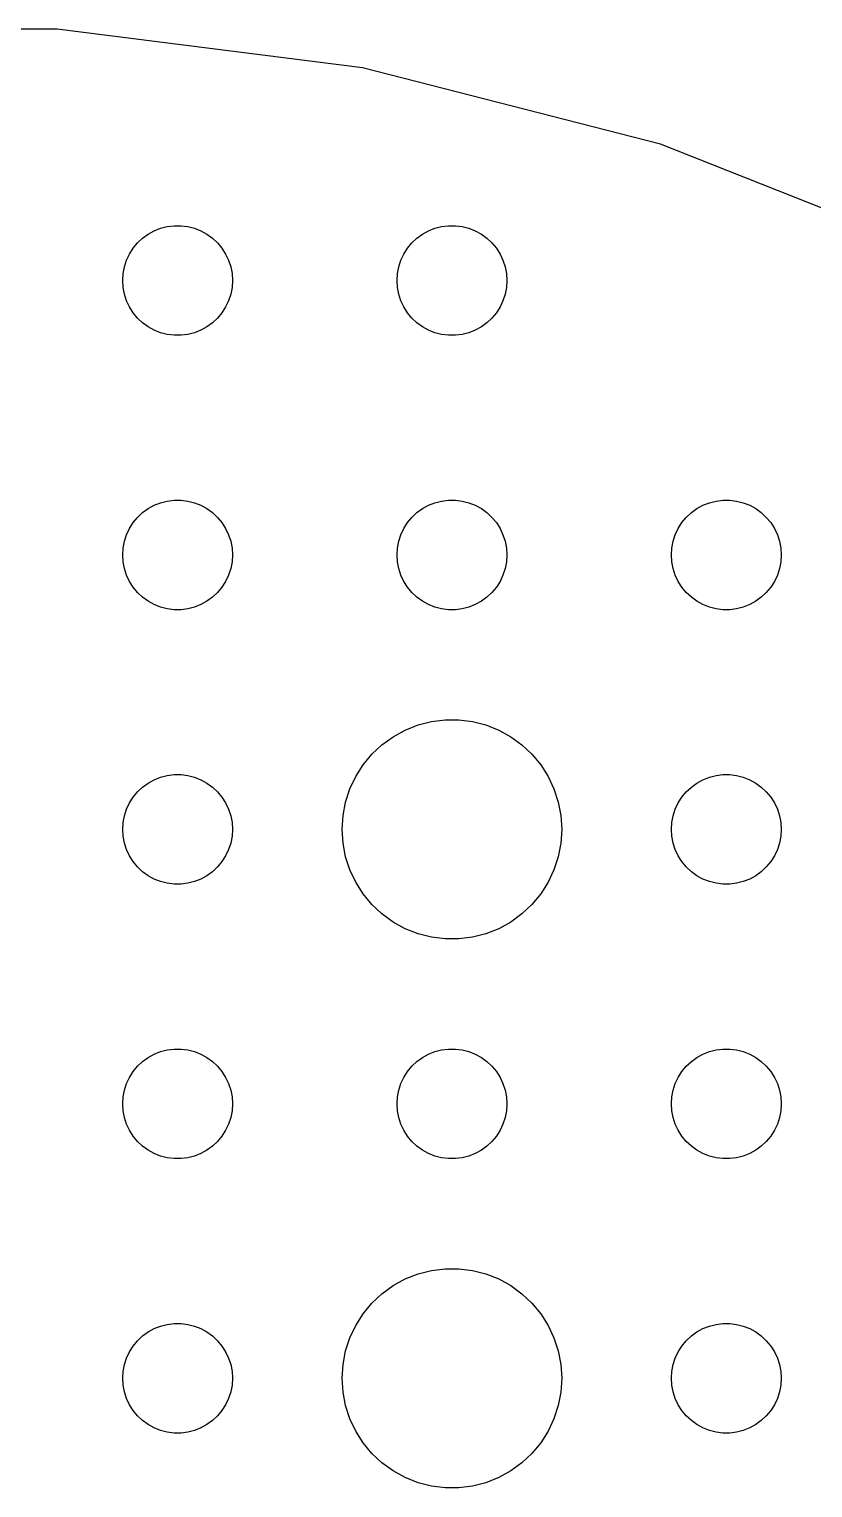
# Model space of a CAD drawing. Header units: metres. Extents: x -67 to 67, y -67 to 67.
# Drawn here: x 3.44 to 24.86, y 27.01 to 66.87 of the extents above; entities that cross this region are included whole.
import ezdxf

# ---------------------------------------------------------------- set-up
doc = ezdxf.new("R2010")
doc.units = ezdxf.units.M

msp = doc.modelspace()

# ---------------------------------------------------------------- linework, layer by layer
for p, q in [((4.20695, 66.8678), (-4.20695, 66.8678)), ((12.5545, 65.8132), (4.20695, 66.8678)), ((20.7041, 63.7208), (12.5545, 65.8132)), ((28.5272, 60.6234), (20.7041, 63.7208)), ((6.86133, 61.3572), (7.03647, 61.4266)), ((7.03647, 61.4266), (7.21892, 61.4734)), ((7.21892, 61.4734), (7.40581, 61.497)), ((7.40581, 61.497), (7.59418, 61.497)), ((7.59418, 61.497), (7.78107, 61.4734)), ((7.78107, 61.4734), (7.96352, 61.4266)), ((7.96352, 61.4266), (8.13866, 61.3572)), ((14.3613, 61.3572), (14.5365, 61.4266)), ((14.5365, 61.4266), (14.7189, 61.4734)), ((14.7189, 61.4734), (14.9058, 61.497)), ((14.9058, 61.497), (15.0942, 61.497)), ((15.0942, 61.497), (15.2811, 61.4734)), ((15.2811, 61.4734), (15.4635, 61.4266)), ((15.4635, 61.4266), (15.6387, 61.3572)), ((6.28647, 60.8817), (6.40654, 61.0268)), ((6.40654, 61.0268), (6.54385, 61.1558)), ((6.54385, 61.1558), (6.69626, 61.2665)), ((6.69626, 61.2665), (6.86133, 61.3572)), ((8.13866, 61.3572), (8.30373, 61.2665)), ((8.30373, 61.2665), (8.45613, 61.1558)), ((8.45613, 61.1558), (8.59344, 61.0268)), ((8.59344, 61.0268), (8.71352, 60.8817)), ((13.7865, 60.8817), (13.9065, 61.0268)), ((13.9065, 61.0268), (14.0439, 61.1558)), ((14.0439, 61.1558), (14.1963, 61.2665)), ((14.1963, 61.2665), (14.3613, 61.3572)), ((15.6387, 61.3572), (15.8037, 61.2665)), ((15.8037, 61.2665), (15.9561, 61.1558)), ((15.9561, 61.1558), (16.0934, 61.0268)), ((16.0934, 61.0268), (16.2135, 60.8817)), ((6.10533, 60.5522), (6.18553, 60.7226)), ((6.18553, 60.7226), (6.28647, 60.8817)), ((8.71352, 60.8817), (8.81445, 60.7226)), ((8.81445, 60.7226), (8.89465, 60.5522)), ((13.6053, 60.5522), (13.6855, 60.7226)), ((13.6855, 60.7226), (13.7865, 60.8817)), ((16.2135, 60.8817), (16.3145, 60.7226)), ((16.3145, 60.7226), (16.3947, 60.5522)), ((6.01183, 60.188), (6.04712, 60.373)), ((6.04712, 60.373), (6.10533, 60.5522)), ((8.89465, 60.5522), (8.95287, 60.373)), ((8.95287, 60.373), (8.98816, 60.188)), ((13.5118, 60.188), (13.5471, 60.373)), ((13.5471, 60.373), (13.6053, 60.5522)), ((16.3947, 60.5522), (16.4529, 60.373)), ((16.4529, 60.373), (16.4882, 60.188)), ((6, 60), (6.01183, 60.188)), ((6.01183, 59.812), (6, 60)), ((6.04712, 59.627), (6.01183, 59.812)), ((8.98816, 59.812), (8.95287, 59.627)), ((8.98816, 60.188), (9, 60)), ((9, 60), (8.98816, 59.812)), ((13.5, 60), (13.5118, 60.188)), ((13.5118, 59.812), (13.5, 60)), ((13.5471, 59.627), (13.5118, 59.812)), ((16.4882, 59.812), (16.4529, 59.627)), ((16.4882, 60.188), (16.5, 60)), ((16.5, 60), (16.4882, 59.812)), ((6.10533, 59.4478), (6.04712, 59.627)), ((6.18553, 59.2774), (6.10533, 59.4478)), ((8.89465, 59.4478), (8.81445, 59.2774)), ((8.95287, 59.627), (8.89465, 59.4478)), ((13.6053, 59.4478), (13.5471, 59.627)), ((13.6855, 59.2774), (13.6053, 59.4478)), ((16.3947, 59.4478), (16.3145, 59.2774)), ((16.4529, 59.627), (16.3947, 59.4478)), ((6.28647, 59.1183), (6.18553, 59.2774)), ((6.40654, 58.9732), (6.28647, 59.1183)), ((8.71352, 59.1183), (8.59344, 58.9732)), ((8.81445, 59.2774), (8.71352, 59.1183)), ((13.7865, 59.1183), (13.6855, 59.2774)), ((13.9065, 58.9732), (13.7865, 59.1183)), ((16.2135, 59.1183), (16.0934, 58.9732)), ((16.3145, 59.2774), (16.2135, 59.1183)), ((6.54385, 58.8442), (6.40654, 58.9732)), ((6.69626, 58.7335), (6.54385, 58.8442)), ((6.86133, 58.6428), (6.69626, 58.7335)), ((7.03647, 58.5734), (6.86133, 58.6428)), ((8.13866, 58.6428), (7.96352, 58.5734)), ((8.30373, 58.7335), (8.13866, 58.6428)), ((8.45613, 58.8442), (8.30373, 58.7335)), ((8.59344, 58.9732), (8.45613, 58.8442)), ((14.0439, 58.8442), (13.9065, 58.9732)), ((14.1963, 58.7335), (14.0439, 58.8442)), ((14.3613, 58.6428), (14.1963, 58.7335)), ((14.5365, 58.5734), (14.3613, 58.6428)), ((15.6387, 58.6428), (15.4635, 58.5734)), ((15.8037, 58.7335), (15.6387, 58.6428)), ((15.9561, 58.8442), (15.8037, 58.7335)), ((16.0934, 58.9732), (15.9561, 58.8442)), ((7.21892, 58.5266), (7.03647, 58.5734)), ((7.40581, 58.503), (7.21892, 58.5266)), ((7.59418, 58.503), (7.40581, 58.503)), ((7.78107, 58.5266), (7.59418, 58.503)), ((7.96352, 58.5734), (7.78107, 58.5266)), ((14.7189, 58.5266), (14.5365, 58.5734)), ((14.9058, 58.503), (14.7189, 58.5266)), ((15.0942, 58.503), (14.9058, 58.503)), ((15.2811, 58.5266), (15.0942, 58.503)), ((15.4635, 58.5734), (15.2811, 58.5266)), ((6.69626, 53.7665), (6.86133, 53.8572)), ((6.86133, 53.8572), (7.03647, 53.9266)), ((7.03647, 53.9266), (7.21892, 53.9734)), ((7.21892, 53.9734), (7.40581, 53.997)), ((7.40581, 53.997), (7.59418, 53.997)), ((7.59418, 53.997), (7.78107, 53.9734)), ((7.78107, 53.9734), (7.96352, 53.9266)), ((7.96352, 53.9266), (8.13866, 53.8572)), ((8.13866, 53.8572), (8.30373, 53.7665)), ((14.1963, 53.7665), (14.3613, 53.8572)), ((14.3613, 53.8572), (14.5365, 53.9266)), ((14.5365, 53.9266), (14.7189, 53.9734)), ((14.7189, 53.9734), (14.9058, 53.997)), ((14.9058, 53.997), (15.0942, 53.997)), ((15.0942, 53.997), (15.2811, 53.9734)), ((15.2811, 53.9734), (15.4635, 53.9266)), ((15.4635, 53.9266), (15.6387, 53.8572)), ((15.6387, 53.8572), (15.8037, 53.7665)), ((21.6963, 53.7665), (21.8613, 53.8572)), ((21.8613, 53.8572), (22.0365, 53.9266)), ((22.0365, 53.9266), (22.2189, 53.9734)), ((22.2189, 53.9734), (22.4058, 53.997)), ((22.4058, 53.997), (22.5942, 53.997)), ((22.5942, 53.997), (22.7811, 53.9734)), ((22.7811, 53.9734), (22.9635, 53.9266)), ((22.9635, 53.9266), (23.1387, 53.8572)), ((23.1387, 53.8572), (23.3037, 53.7665)), ((6.28647, 53.3817), (6.40654, 53.5268)), ((6.40654, 53.5268), (6.54385, 53.6558)), ((6.54385, 53.6558), (6.69626, 53.7665)), ((8.30373, 53.7665), (8.45613, 53.6558)), ((8.45613, 53.6558), (8.59344, 53.5268)), ((8.59344, 53.5268), (8.71352, 53.3817)), ((13.7865, 53.3817), (13.9065, 53.5268)), ((13.9065, 53.5268), (14.0439, 53.6558)), ((14.0439, 53.6558), (14.1963, 53.7665)), ((15.8037, 53.7665), (15.9561, 53.6558)), ((15.9561, 53.6558), (16.0934, 53.5268)), ((16.0934, 53.5268), (16.2135, 53.3817)), ((21.2865, 53.3817), (21.4065, 53.5268)), ((21.4065, 53.5268), (21.5439, 53.6558)), ((21.5439, 53.6558), (21.6963, 53.7665)), ((23.3037, 53.7665), (23.4561, 53.6558)), ((23.4561, 53.6558), (23.5934, 53.5268)), ((23.5934, 53.5268), (23.7135, 53.3817)), ((6.04712, 52.873), (6.10533, 53.0522)), ((6.10533, 53.0522), (6.18553, 53.2226)), ((6.18553, 53.2226), (6.28647, 53.3817)), ((8.71352, 53.3817), (8.81445, 53.2226)), ((8.81445, 53.2226), (8.89465, 53.0522)), ((8.89465, 53.0522), (8.95287, 52.873)), ((13.5471, 52.873), (13.6053, 53.0522)), ((13.6053, 53.0522), (13.6855, 53.2226)), ((13.6855, 53.2226), (13.7865, 53.3817)), ((16.2135, 53.3817), (16.3145, 53.2226)), ((16.3145, 53.2226), (16.3947, 53.0522)), ((16.3947, 53.0522), (16.4529, 52.873)), ((21.0471, 52.873), (21.1053, 53.0522)), ((21.1053, 53.0522), (21.1855, 53.2226)), ((21.1855, 53.2226), (21.2865, 53.3817)), ((23.7135, 53.3817), (23.8145, 53.2226)), ((23.8145, 53.2226), (23.8947, 53.0522)), ((23.8947, 53.0522), (23.9529, 52.873)), ((6, 52.5), (6.01183, 52.688)), ((6.01183, 52.688), (6.04712, 52.873)), ((8.95287, 52.873), (8.98816, 52.688)), ((8.98816, 52.688), (9, 52.5)), ((13.5, 52.5), (13.5118, 52.688)), ((13.5118, 52.688), (13.5471, 52.873)), ((16.4529, 52.873), (16.4882, 52.688)), ((16.4882, 52.688), (16.5, 52.5)), ((21, 52.5), (21.0118, 52.688)), ((21.0118, 52.688), (21.0471, 52.873)), ((23.9529, 52.873), (23.9882, 52.688)), ((23.9882, 52.688), (24, 52.5)), ((6.01183, 52.312), (6, 52.5)), ((6.04712, 52.127), (6.01183, 52.312)), ((8.98816, 52.312), (8.95287, 52.127)), ((9, 52.5), (8.98816, 52.312)), ((13.5118, 52.312), (13.5, 52.5)), ((13.5471, 52.127), (13.5118, 52.312)), ((16.4882, 52.312), (16.4529, 52.127)), ((16.5, 52.5), (16.4882, 52.312)), ((21.0118, 52.312), (21, 52.5)), ((21.0471, 52.127), (21.0118, 52.312)), ((23.9882, 52.312), (23.9529, 52.127)), ((24, 52.5), (23.9882, 52.312)), ((6.10533, 51.9478), (6.04712, 52.127)), ((6.18553, 51.7774), (6.10533, 51.9478)), ((8.89465, 51.9478), (8.81445, 51.7774)), ((8.95287, 52.127), (8.89465, 51.9478)), ((13.6053, 51.9478), (13.5471, 52.127)), ((13.6855, 51.7774), (13.6053, 51.9478)), ((16.3947, 51.9478), (16.3145, 51.7774)), ((16.4529, 52.127), (16.3947, 51.9478)), ((21.1053, 51.9478), (21.0471, 52.127)), ((21.1855, 51.7774), (21.1053, 51.9478)), ((23.8947, 51.9478), (23.8145, 51.7774)), ((23.9529, 52.127), (23.8947, 51.9478)), ((6.28647, 51.6183), (6.18553, 51.7774)), ((6.40654, 51.4732), (6.28647, 51.6183)), ((6.54385, 51.3442), (6.40654, 51.4732)), ((8.59344, 51.4732), (8.45613, 51.3442)), ((8.71352, 51.6183), (8.59344, 51.4732)), ((8.81445, 51.7774), (8.71352, 51.6183)), ((13.7865, 51.6183), (13.6855, 51.7774)), ((13.9065, 51.4732), (13.7865, 51.6183)), ((14.0439, 51.3442), (13.9065, 51.4732)), ((16.0934, 51.4732), (15.9561, 51.3442)), ((16.2135, 51.6183), (16.0934, 51.4732)), ((16.3145, 51.7774), (16.2135, 51.6183)), ((21.2865, 51.6183), (21.1855, 51.7774)), ((21.4065, 51.4732), (21.2865, 51.6183)), ((21.5439, 51.3442), (21.4065, 51.4732)), ((23.5934, 51.4732), (23.4561, 51.3442)), ((23.7135, 51.6183), (23.5934, 51.4732)), ((23.8145, 51.7774), (23.7135, 51.6183)), ((6.69626, 51.2335), (6.54385, 51.3442)), ((6.86133, 51.1428), (6.69626, 51.2335)), ((7.03647, 51.0734), (6.86133, 51.1428)), ((7.21892, 51.0266), (7.03647, 51.0734)), ((7.40581, 51.003), (7.21892, 51.0266)), ((7.78107, 51.0266), (7.59418, 51.003)), ((7.96352, 51.0734), (7.78107, 51.0266)), ((8.13866, 51.1428), (7.96352, 51.0734)), ((8.30373, 51.2335), (8.13866, 51.1428)), ((8.45613, 51.3442), (8.30373, 51.2335)), ((14.1963, 51.2335), (14.0439, 51.3442)), ((14.3613, 51.1428), (14.1963, 51.2335)), ((14.5365, 51.0734), (14.3613, 51.1428)), ((14.7189, 51.0266), (14.5365, 51.0734)), ((14.9058, 51.003), (14.7189, 51.0266)), ((15.2811, 51.0266), (15.0942, 51.003)), ((15.4635, 51.0734), (15.2811, 51.0266)), ((15.6387, 51.1428), (15.4635, 51.0734)), ((15.8037, 51.2335), (15.6387, 51.1428)), ((15.9561, 51.3442), (15.8037, 51.2335)), ((21.6963, 51.2335), (21.5439, 51.3442)), ((21.8613, 51.1428), (21.6963, 51.2335)), ((22.0365, 51.0734), (21.8613, 51.1428)), ((22.2189, 51.0266), (22.0365, 51.0734)), ((22.4058, 51.003), (22.2189, 51.0266)), ((22.7811, 51.0266), (22.5942, 51.003)), ((22.9635, 51.0734), (22.7811, 51.0266)), ((23.1387, 51.1428), (22.9635, 51.0734)), ((23.3037, 51.2335), (23.1387, 51.1428)), ((23.4561, 51.3442), (23.3037, 51.2335)), ((7.59418, 51.003), (7.40581, 51.003)), ((15.0942, 51.003), (14.9058, 51.003)), ((22.5942, 51.003), (22.4058, 51.003)), ((13.7227, 47.7145), (14.0729, 47.8532)), ((14.0729, 47.8532), (14.4379, 47.9469)), ((14.4379, 47.9469), (14.8116, 47.9941)), ((14.8116, 47.9941), (15.1884, 47.9941)), ((15.1884, 47.9941), (15.5621, 47.9469)), ((15.5621, 47.9469), (15.927, 47.8532)), ((15.927, 47.8532), (16.2773, 47.7145)), ((13.0877, 47.3115), (13.3925, 47.533)), ((13.3925, 47.533), (13.7227, 47.7145)), ((16.2773, 47.7145), (16.6075, 47.533)), ((16.6075, 47.533), (16.9123, 47.3115)), ((12.5729, 46.7634), (12.8131, 47.0536)), ((12.8131, 47.0536), (13.0877, 47.3115)), ((16.9123, 47.3115), (17.1869, 47.0536)), ((17.1869, 47.0536), (17.427, 46.7634)), ((12.3711, 46.4453), (12.5729, 46.7634)), ((17.427, 46.7634), (17.6289, 46.4453)), ((6.54385, 46.1558), (6.69626, 46.2665)), ((6.69626, 46.2665), (6.86133, 46.3572)), ((6.86133, 46.3572), (7.03647, 46.4266)), ((7.03647, 46.4266), (7.21892, 46.4734)), ((7.21892, 46.4734), (7.40581, 46.497)), ((7.40581, 46.497), (7.59418, 46.497)), ((7.59418, 46.497), (7.78107, 46.4734)), ((7.78107, 46.4734), (7.96352, 46.4266)), ((7.96352, 46.4266), (8.13866, 46.3572)), ((8.13866, 46.3572), (8.30373, 46.2665)), ((8.30373, 46.2665), (8.45613, 46.1558)), ((12.2107, 46.1044), (12.3711, 46.4453)), ((17.6289, 46.4453), (17.7893, 46.1044)), ((21.5439, 46.1558), (21.6963, 46.2665)), ((21.6963, 46.2665), (21.8613, 46.3572)), ((21.8613, 46.3572), (22.0365, 46.4266)), ((22.0365, 46.4266), (22.2189, 46.4734)), ((22.2189, 46.4734), (22.4058, 46.497)), ((22.4058, 46.497), (22.5942, 46.497)), ((22.5942, 46.497), (22.7811, 46.4734)), ((22.7811, 46.4734), (22.9635, 46.4266)), ((22.9635, 46.4266), (23.1387, 46.3572)), ((23.1387, 46.3572), (23.3037, 46.2665)), ((23.3037, 46.2665), (23.4561, 46.1558)), ((6.18553, 45.7226), (6.28647, 45.8817)), ((6.28647, 45.8817), (6.40654, 46.0268)), ((6.40654, 46.0268), (6.54385, 46.1558)), ((8.45613, 46.1558), (8.59344, 46.0268)), ((8.59344, 46.0268), (8.71352, 45.8817)), ((8.71352, 45.8817), (8.81445, 45.7226)), ((12.0942, 45.7461), (12.2107, 46.1044)), ((17.7893, 46.1044), (17.9057, 45.7461)), ((21.1855, 45.7226), (21.2865, 45.8817)), ((21.2865, 45.8817), (21.4065, 46.0268)), ((21.4065, 46.0268), (21.5439, 46.1558)), ((23.4561, 46.1558), (23.5934, 46.0268)), ((23.5934, 46.0268), (23.7135, 45.8817)), ((23.7135, 45.8817), (23.8145, 45.7226)), ((6.04712, 45.373), (6.10533, 45.5522)), ((6.10533, 45.5522), (6.18553, 45.7226)), ((8.81445, 45.7226), (8.89465, 45.5522)), ((8.89465, 45.5522), (8.95287, 45.373)), ((12.0237, 45.376), (12.0942, 45.7461)), ((17.9057, 45.7461), (17.9763, 45.376)), ((21.0471, 45.373), (21.1053, 45.5522)), ((21.1053, 45.5522), (21.1855, 45.7226)), ((23.8145, 45.7226), (23.8947, 45.5522)), ((23.8947, 45.5522), (23.9529, 45.373)), ((6, 45), (6.01183, 45.188)), ((6.01183, 45.188), (6.04712, 45.373)), ((8.95287, 45.373), (8.98816, 45.188)), ((8.98816, 45.188), (9, 45)), ((12, 45), (12.0237, 45.376)), ((17.9763, 45.376), (18, 45)), ((21, 45), (21.0118, 45.188)), ((21.0118, 45.188), (21.0471, 45.373)), ((23.9529, 45.373), (23.9882, 45.188)), ((23.9882, 45.188), (24, 45)), ((6.01183, 44.812), (6, 45)), ((6.04712, 44.627), (6.01183, 44.812)), ((8.98816, 44.812), (8.95287, 44.627)), ((9, 45), (8.98816, 44.812)), ((12.0237, 44.624), (12, 45)), ((18, 45), (17.9763, 44.624)), ((21.0118, 44.812), (21, 45)), ((21.0471, 44.627), (21.0118, 44.812)), ((23.9882, 44.812), (23.9529, 44.627)), ((24, 45), (23.9882, 44.812)), ((6.10533, 44.4478), (6.04712, 44.627)), ((6.18553, 44.2774), (6.10533, 44.4478)), ((6.28647, 44.1183), (6.18553, 44.2774)), ((8.81445, 44.2774), (8.71352, 44.1183)), ((8.89465, 44.4478), (8.81445, 44.2774)), ((8.95287, 44.627), (8.89465, 44.4478)), ((12.0942, 44.2539), (12.0237, 44.624)), ((12.2107, 43.8956), (12.0942, 44.2539)), ((17.9057, 44.2539), (17.7893, 43.8956)), ((17.9763, 44.624), (17.9057, 44.2539)), ((21.1053, 44.4478), (21.0471, 44.627)), ((21.1855, 44.2774), (21.1053, 44.4478)), ((21.2865, 44.1183), (21.1855, 44.2774)), ((23.8145, 44.2774), (23.7135, 44.1183)), ((23.8947, 44.4478), (23.8145, 44.2774)), ((23.9529, 44.627), (23.8947, 44.4478)), ((6.40654, 43.9732), (6.28647, 44.1183)), ((6.54385, 43.8442), (6.40654, 43.9732)), ((8.59344, 43.9732), (8.45613, 43.8442)), ((8.71352, 44.1183), (8.59344, 43.9732)), ((12.3711, 43.5547), (12.2107, 43.8956)), ((17.7893, 43.8956), (17.6289, 43.5547)), ((21.4065, 43.9732), (21.2865, 44.1183)), ((21.5439, 43.8442), (21.4065, 43.9732)), ((23.5934, 43.9732), (23.4561, 43.8442)), ((23.7135, 44.1183), (23.5934, 43.9732)), ((6.69626, 43.7335), (6.54385, 43.8442)), ((6.86133, 43.6428), (6.69626, 43.7335)), ((7.03647, 43.5734), (6.86133, 43.6428)), ((7.21892, 43.5266), (7.03647, 43.5734)), ((7.40581, 43.503), (7.21892, 43.5266)), ((7.59418, 43.503), (7.40581, 43.503)), ((7.78107, 43.5266), (7.59418, 43.503)), ((7.96352, 43.5734), (7.78107, 43.5266)), ((8.13866, 43.6428), (7.96352, 43.5734)), ((8.30373, 43.7335), (8.13866, 43.6428)), ((8.45613, 43.8442), (8.30373, 43.7335)), ((12.5729, 43.2366), (12.3711, 43.5547)), ((17.6289, 43.5547), (17.427, 43.2366)), ((21.6963, 43.7335), (21.5439, 43.8442)), ((21.8613, 43.6428), (21.6963, 43.7335)), ((22.0365, 43.5734), (21.8613, 43.6428)), ((22.2189, 43.5266), (22.0365, 43.5734)), ((22.4058, 43.503), (22.2189, 43.5266)), ((22.5942, 43.503), (22.4058, 43.503)), ((22.7811, 43.5266), (22.5942, 43.503)), ((22.9635, 43.5734), (22.7811, 43.5266)), ((23.1387, 43.6428), (22.9635, 43.5734)), ((23.3037, 43.7335), (23.1387, 43.6428)), ((23.4561, 43.8442), (23.3037, 43.7335)), ((12.8131, 42.9464), (12.5729, 43.2366)), ((17.427, 43.2366), (17.1869, 42.9464)), ((13.0877, 42.6885), (12.8131, 42.9464)), ((13.3925, 42.467), (13.0877, 42.6885)), ((16.9123, 42.6885), (16.6075, 42.467)), ((17.1869, 42.9464), (16.9123, 42.6885)), ((13.7227, 42.2855), (13.3925, 42.467)), ((14.0729, 42.1468), (13.7227, 42.2855)), ((16.2773, 42.2855), (15.927, 42.1468)), ((16.6075, 42.467), (16.2773, 42.2855)), ((14.4379, 42.0531), (14.0729, 42.1468)), ((14.8116, 42.0059), (14.4379, 42.0531)), ((15.1884, 42.0059), (14.8116, 42.0059)), ((15.5621, 42.0531), (15.1884, 42.0059)), ((15.927, 42.1468), (15.5621, 42.0531)), ((6.54385, 38.6558), (6.69626, 38.7665)), ((6.69626, 38.7665), (6.86133, 38.8572)), ((6.86133, 38.8572), (7.03647, 38.9266)), ((7.03647, 38.9266), (7.21892, 38.9734)), ((7.21892, 38.9734), (7.40581, 38.997)), ((7.40581, 38.997), (7.59418, 38.997)), ((7.59418, 38.997), (7.78107, 38.9734)), ((7.78107, 38.9734), (7.96352, 38.9266)), ((7.96352, 38.9266), (8.13866, 38.8572)), ((8.13866, 38.8572), (8.30373, 38.7665)), ((8.30373, 38.7665), (8.45613, 38.6558)), ((14.0439, 38.6558), (14.1963, 38.7665)), ((14.1963, 38.7665), (14.3613, 38.8572)), ((14.3613, 38.8572), (14.5365, 38.9266)), ((14.5365, 38.9266), (14.7189, 38.9734)), ((14.7189, 38.9734), (14.9058, 38.997)), ((14.9058, 38.997), (15.0942, 38.997)), ((15.0942, 38.997), (15.2811, 38.9734)), ((15.2811, 38.9734), (15.4635, 38.9266)), ((15.4635, 38.9266), (15.6387, 38.8572)), ((15.6387, 38.8572), (15.8037, 38.7665)), ((15.8037, 38.7665), (15.9561, 38.6558)), ((21.5439, 38.6558), (21.6963, 38.7665)), ((21.6963, 38.7665), (21.8613, 38.8572)), ((21.8613, 38.8572), (22.0365, 38.9266)), ((22.0365, 38.9266), (22.2189, 38.9734)), ((22.2189, 38.9734), (22.4058, 38.997)), ((22.4058, 38.997), (22.5942, 38.997)), ((22.5942, 38.997), (22.7811, 38.9734)), ((22.7811, 38.9734), (22.9635, 38.9266)), ((22.9635, 38.9266), (23.1387, 38.8572)), ((23.1387, 38.8572), (23.3037, 38.7665)), ((23.3037, 38.7665), (23.4561, 38.6558)), ((6.18553, 38.2226), (6.28647, 38.3817)), ((6.28647, 38.3817), (6.40654, 38.5268)), ((6.40654, 38.5268), (6.54385, 38.6558)), ((8.45613, 38.6558), (8.59344, 38.5268)), ((8.59344, 38.5268), (8.71352, 38.3817)), ((8.71352, 38.3817), (8.81445, 38.2226)), ((13.6855, 38.2226), (13.7865, 38.3817)), ((13.7865, 38.3817), (13.9065, 38.5268)), ((13.9065, 38.5268), (14.0439, 38.6558)), ((15.9561, 38.6558), (16.0934, 38.5268)), ((16.0934, 38.5268), (16.2135, 38.3817)), ((16.2135, 38.3817), (16.3145, 38.2226)), ((21.1855, 38.2226), (21.2865, 38.3817)), ((21.2865, 38.3817), (21.4065, 38.5268)), ((21.4065, 38.5268), (21.5439, 38.6558)), ((23.4561, 38.6558), (23.5934, 38.5268)), ((23.5934, 38.5268), (23.7135, 38.3817)), ((23.7135, 38.3817), (23.8145, 38.2226)), ((6.01183, 37.688), (6.04712, 37.873)), ((6.04712, 37.873), (6.10533, 38.0522)), ((6.10533, 38.0522), (6.18553, 38.2226)), ((8.81445, 38.2226), (8.89465, 38.0522)), ((8.89465, 38.0522), (8.95287, 37.873)), ((8.95287, 37.873), (8.98816, 37.688)), ((13.5118, 37.688), (13.5471, 37.873)), ((13.5471, 37.873), (13.6053, 38.0522)), ((13.6053, 38.0522), (13.6855, 38.2226)), ((16.3145, 38.2226), (16.3947, 38.0522)), ((16.3947, 38.0522), (16.4529, 37.873)), ((16.4529, 37.873), (16.4882, 37.688)), ((21.0118, 37.688), (21.0471, 37.873)), ((21.0471, 37.873), (21.1053, 38.0522)), ((21.1053, 38.0522), (21.1855, 38.2226)), ((23.8145, 38.2226), (23.8947, 38.0522)), ((23.8947, 38.0522), (23.9529, 37.873)), ((23.9529, 37.873), (23.9882, 37.688)), ((6, 37.5), (6.01183, 37.688)), ((6.01183, 37.312), (6, 37.5)), ((8.98816, 37.688), (9, 37.5)), ((9, 37.5), (8.98816, 37.312)), ((13.5, 37.5), (13.5118, 37.688)), ((13.5118, 37.312), (13.5, 37.5)), ((16.4882, 37.688), (16.5, 37.5)), ((16.5, 37.5), (16.4882, 37.312)), ((21, 37.5), (21.0118, 37.688)), ((21.0118, 37.312), (21, 37.5)), ((23.9882, 37.688), (24, 37.5)), ((24, 37.5), (23.9882, 37.312)), ((6.04712, 37.127), (6.01183, 37.312)), ((6.10533, 36.9478), (6.04712, 37.127)), ((8.95287, 37.127), (8.89465, 36.9478)), ((8.98816, 37.312), (8.95287, 37.127)), ((13.5471, 37.127), (13.5118, 37.312)), ((13.6053, 36.9478), (13.5471, 37.127)), ((16.4529, 37.127), (16.3947, 36.9478)), ((16.4882, 37.312), (16.4529, 37.127)), ((21.0471, 37.127), (21.0118, 37.312)), ((21.1053, 36.9478), (21.0471, 37.127)), ((23.9529, 37.127), (23.8947, 36.9478)), ((23.9882, 37.312), (23.9529, 37.127)), ((6.18553, 36.7774), (6.10533, 36.9478)), ((6.28647, 36.6183), (6.18553, 36.7774)), ((8.81445, 36.7774), (8.71352, 36.6183)), ((8.89465, 36.9478), (8.81445, 36.7774)), ((13.6855, 36.7774), (13.6053, 36.9478)), ((13.7865, 36.6183), (13.6855, 36.7774)), ((16.3145, 36.7774), (16.2135, 36.6183)), ((16.3947, 36.9478), (16.3145, 36.7774)), ((21.1855, 36.7774), (21.1053, 36.9478)), ((21.2865, 36.6183), (21.1855, 36.7774)), ((23.8145, 36.7774), (23.7135, 36.6183)), ((23.8947, 36.9478), (23.8145, 36.7774)), ((6.40654, 36.4732), (6.28647, 36.6183)), ((6.54385, 36.3442), (6.40654, 36.4732)), ((6.69626, 36.2335), (6.54385, 36.3442)), ((8.45613, 36.3442), (8.30373, 36.2335)), ((8.59344, 36.4732), (8.45613, 36.3442)), ((8.71352, 36.6183), (8.59344, 36.4732)), ((13.9065, 36.4732), (13.7865, 36.6183)), ((14.0439, 36.3442), (13.9065, 36.4732)), ((14.1963, 36.2335), (14.0439, 36.3442)), ((15.9561, 36.3442), (15.8037, 36.2335)), ((16.0934, 36.4732), (15.9561, 36.3442)), ((16.2135, 36.6183), (16.0934, 36.4732)), ((21.4065, 36.4732), (21.2865, 36.6183)), ((21.5439, 36.3442), (21.4065, 36.4732)), ((21.6963, 36.2335), (21.5439, 36.3442)), ((23.4561, 36.3442), (23.3037, 36.2335)), ((23.5934, 36.4732), (23.4561, 36.3442)), ((23.7135, 36.6183), (23.5934, 36.4732)), ((6.86133, 36.1428), (6.69626, 36.2335)), ((7.03647, 36.0734), (6.86133, 36.1428)), ((7.21892, 36.0266), (7.03647, 36.0734)), ((7.40581, 36.003), (7.21892, 36.0266)), ((7.59418, 36.003), (7.40581, 36.003)), ((7.78107, 36.0266), (7.59418, 36.003)), ((7.96352, 36.0734), (7.78107, 36.0266)), ((8.13866, 36.1428), (7.96352, 36.0734)), ((8.30373, 36.2335), (8.13866, 36.1428)), ((14.3613, 36.1428), (14.1963, 36.2335)), ((14.5365, 36.0734), (14.3613, 36.1428)), ((14.7189, 36.0266), (14.5365, 36.0734)), ((14.9058, 36.003), (14.7189, 36.0266)), ((15.0942, 36.003), (14.9058, 36.003)), ((15.2811, 36.0266), (15.0942, 36.003)), ((15.4635, 36.0734), (15.2811, 36.0266)), ((15.6387, 36.1428), (15.4635, 36.0734)), ((15.8037, 36.2335), (15.6387, 36.1428)), ((21.8613, 36.1428), (21.6963, 36.2335)), ((22.0365, 36.0734), (21.8613, 36.1428)), ((22.2189, 36.0266), (22.0365, 36.0734)), ((22.4058, 36.003), (22.2189, 36.0266)), ((22.5942, 36.003), (22.4058, 36.003)), ((22.7811, 36.0266), (22.5942, 36.003)), ((22.9635, 36.0734), (22.7811, 36.0266)), ((23.1387, 36.1428), (22.9635, 36.0734)), ((23.3037, 36.2335), (23.1387, 36.1428)), ((13.3925, 32.533), (13.7227, 32.7145)), ((13.7227, 32.7145), (14.0729, 32.8532)), ((14.0729, 32.8532), (14.4379, 32.9469)), ((14.4379, 32.9469), (14.8116, 32.9941)), ((14.8116, 32.9941), (15.1884, 32.9941)), ((15.1884, 32.9941), (15.5621, 32.9469)), ((15.5621, 32.9469), (15.927, 32.8532)), ((15.927, 32.8532), (16.2773, 32.7145)), ((16.2773, 32.7145), (16.6075, 32.533)), ((12.8131, 32.0536), (13.0877, 32.3115)), ((13.0877, 32.3115), (13.3925, 32.533)), ((16.6075, 32.533), (16.9123, 32.3115)), ((16.9123, 32.3115), (17.1869, 32.0536)), ((12.5729, 31.7634), (12.8131, 32.0536)), ((17.1869, 32.0536), (17.427, 31.7634)), ((7.21892, 31.4734), (7.40581, 31.497)), ((7.40581, 31.497), (7.59418, 31.497)), ((7.59418, 31.497), (7.78107, 31.4734)), ((12.3711, 31.4453), (12.5729, 31.7634)), ((17.427, 31.7634), (17.6289, 31.4453)), ((22.2189, 31.4734), (22.4058, 31.497)), ((22.4058, 31.497), (22.5942, 31.497)), ((22.5942, 31.497), (22.7811, 31.4734)), ((6.40654, 31.0268), (6.54385, 31.1558)), ((6.54385, 31.1558), (6.69626, 31.2665)), ((6.69626, 31.2665), (6.86133, 31.3572)), ((6.86133, 31.3572), (7.03647, 31.4266)), ((7.03647, 31.4266), (7.21892, 31.4734)), ((7.78107, 31.4734), (7.96352, 31.4266)), ((7.96352, 31.4266), (8.13866, 31.3572)), ((8.13866, 31.3572), (8.30373, 31.2665)), ((8.30373, 31.2665), (8.45613, 31.1558)), ((8.45613, 31.1558), (8.59344, 31.0268)), ((12.0942, 30.7461), (12.2107, 31.1044)), ((12.2107, 31.1044), (12.3711, 31.4453)), ((17.6289, 31.4453), (17.7893, 31.1044)), ((17.7893, 31.1044), (17.9057, 30.7461)), ((21.4065, 31.0268), (21.5439, 31.1558)), ((21.5439, 31.1558), (21.6963, 31.2665)), ((21.6963, 31.2665), (21.8613, 31.3572)), ((21.8613, 31.3572), (22.0365, 31.4266)), ((22.0365, 31.4266), (22.2189, 31.4734)), ((22.7811, 31.4734), (22.9635, 31.4266)), ((22.9635, 31.4266), (23.1387, 31.3572)), ((23.1387, 31.3572), (23.3037, 31.2665)), ((23.3037, 31.2665), (23.4561, 31.1558)), ((23.4561, 31.1558), (23.5934, 31.0268)), ((6.10533, 30.5522), (6.18553, 30.7226)), ((6.18553, 30.7226), (6.28647, 30.8817)), ((6.28647, 30.8817), (6.40654, 31.0268)), ((8.59344, 31.0268), (8.71352, 30.8817)), ((8.71352, 30.8817), (8.81445, 30.7226)), ((8.81445, 30.7226), (8.89465, 30.5522)), ((12.0237, 30.376), (12.0942, 30.7461)), ((17.9057, 30.7461), (17.9763, 30.376)), ((21.1053, 30.5522), (21.1855, 30.7226)), ((21.1855, 30.7226), (21.2865, 30.8817)), ((21.2865, 30.8817), (21.4065, 31.0268)), ((23.5934, 31.0268), (23.7135, 30.8817)), ((23.7135, 30.8817), (23.8145, 30.7226)), ((23.8145, 30.7226), (23.8947, 30.5522)), ((6.01183, 30.188), (6.04712, 30.373)), ((6.04712, 30.373), (6.10533, 30.5522)), ((8.89465, 30.5522), (8.95287, 30.373)), ((8.95287, 30.373), (8.98816, 30.188)), ((12, 30), (12.0237, 30.376)), ((17.9763, 30.376), (18, 30)), ((21.0118, 30.188), (21.0471, 30.373)), ((21.0471, 30.373), (21.1053, 30.5522)), ((23.8947, 30.5522), (23.9529, 30.373)), ((23.9529, 30.373), (23.9882, 30.188)), ((6, 30), (6.01183, 30.188)), ((6.01183, 29.812), (6, 30)), ((8.98816, 30.188), (9, 30)), ((9, 30), (8.98816, 29.812)), ((12.0237, 29.624), (12, 30)), ((18, 30), (17.9763, 29.624)), ((21, 30), (21.0118, 30.188)), ((21.0118, 29.812), (21, 30)), ((23.9882, 30.188), (24, 30)), ((24, 30), (23.9882, 29.812)), ((6.04712, 29.627), (6.01183, 29.812)), ((6.10533, 29.4478), (6.04712, 29.627)), ((8.95287, 29.627), (8.89465, 29.4478)), ((8.98816, 29.812), (8.95287, 29.627)), ((12.0942, 29.2539), (12.0237, 29.624)), ((17.9763, 29.624), (17.9057, 29.2539)), ((21.0471, 29.627), (21.0118, 29.812)), ((21.1053, 29.4478), (21.0471, 29.627)), ((23.9529, 29.627), (23.8947, 29.4478)), ((23.9882, 29.812), (23.9529, 29.627)), ((6.18553, 29.2774), (6.10533, 29.4478)), ((6.28647, 29.1183), (6.18553, 29.2774)), ((6.40654, 28.9732), (6.28647, 29.1183)), ((8.71352, 29.1183), (8.59344, 28.9732)), ((8.81445, 29.2774), (8.71352, 29.1183)), ((8.89465, 29.4478), (8.81445, 29.2774)), ((12.2107, 28.8956), (12.0942, 29.2539)), ((17.9057, 29.2539), (17.7893, 28.8956)), ((21.1855, 29.2774), (21.1053, 29.4478)), ((21.2865, 29.1183), (21.1855, 29.2774)), ((21.4065, 28.9732), (21.2865, 29.1183)), ((23.7135, 29.1183), (23.5934, 28.9732)), ((23.8145, 29.2774), (23.7135, 29.1183)), ((23.8947, 29.4478), (23.8145, 29.2774)), ((6.54385, 28.8442), (6.40654, 28.9732)), ((6.69626, 28.7335), (6.54385, 28.8442)), ((6.86133, 28.6427), (6.69626, 28.7335)), ((8.30373, 28.7335), (8.13866, 28.6427)), ((8.45613, 28.8442), (8.30373, 28.7335)), ((8.59344, 28.9732), (8.45613, 28.8442)), ((12.3711, 28.5547), (12.2107, 28.8956)), ((17.7893, 28.8956), (17.6289, 28.5547)), ((21.5439, 28.8442), (21.4065, 28.9732)), ((21.6963, 28.7335), (21.5439, 28.8442)), ((21.8613, 28.6427), (21.6963, 28.7335)), ((23.3037, 28.7335), (23.1387, 28.6427)), ((23.4561, 28.8442), (23.3037, 28.7335)), ((23.5934, 28.9732), (23.4561, 28.8442)), ((7.03647, 28.5734), (6.86133, 28.6427)), ((7.21892, 28.5266), (7.03647, 28.5734)), ((7.40581, 28.503), (7.21892, 28.5266)), ((7.59418, 28.503), (7.40581, 28.503)), ((7.78107, 28.5266), (7.59418, 28.503)), ((7.96352, 28.5734), (7.78107, 28.5266)), ((8.13866, 28.6427), (7.96352, 28.5734)), ((12.5729, 28.2366), (12.3711, 28.5547)), ((17.6289, 28.5547), (17.427, 28.2366)), ((22.0365, 28.5734), (21.8613, 28.6427)), ((22.2189, 28.5266), (22.0365, 28.5734)), ((22.4058, 28.503), (22.2189, 28.5266)), ((22.5942, 28.503), (22.4058, 28.503)), ((22.7811, 28.5266), (22.5942, 28.503)), ((22.9635, 28.5734), (22.7811, 28.5266)), ((23.1387, 28.6427), (22.9635, 28.5734)), ((12.8131, 27.9464), (12.5729, 28.2366)), ((13.0877, 27.6884), (12.8131, 27.9464)), ((17.1869, 27.9464), (16.9123, 27.6884)), ((17.427, 28.2366), (17.1869, 27.9464)), ((13.3925, 27.467), (13.0877, 27.6884)), ((16.9123, 27.6884), (16.6075, 27.467)), ((13.7227, 27.2855), (13.3925, 27.467)), ((14.0729, 27.1468), (13.7227, 27.2855)), ((14.4379, 27.0531), (14.0729, 27.1468)), ((15.927, 27.1468), (15.5621, 27.0531)), ((16.2773, 27.2855), (15.927, 27.1468)), ((16.6075, 27.467), (16.2773, 27.2855)), ((14.8116, 27.0059), (14.4379, 27.0531)), ((15.1884, 27.0059), (14.8116, 27.0059)), ((15.5621, 27.0531), (15.1884, 27.0059))]:
    msp.add_line(p, q)

doc.saveas('drawing.dxf')
